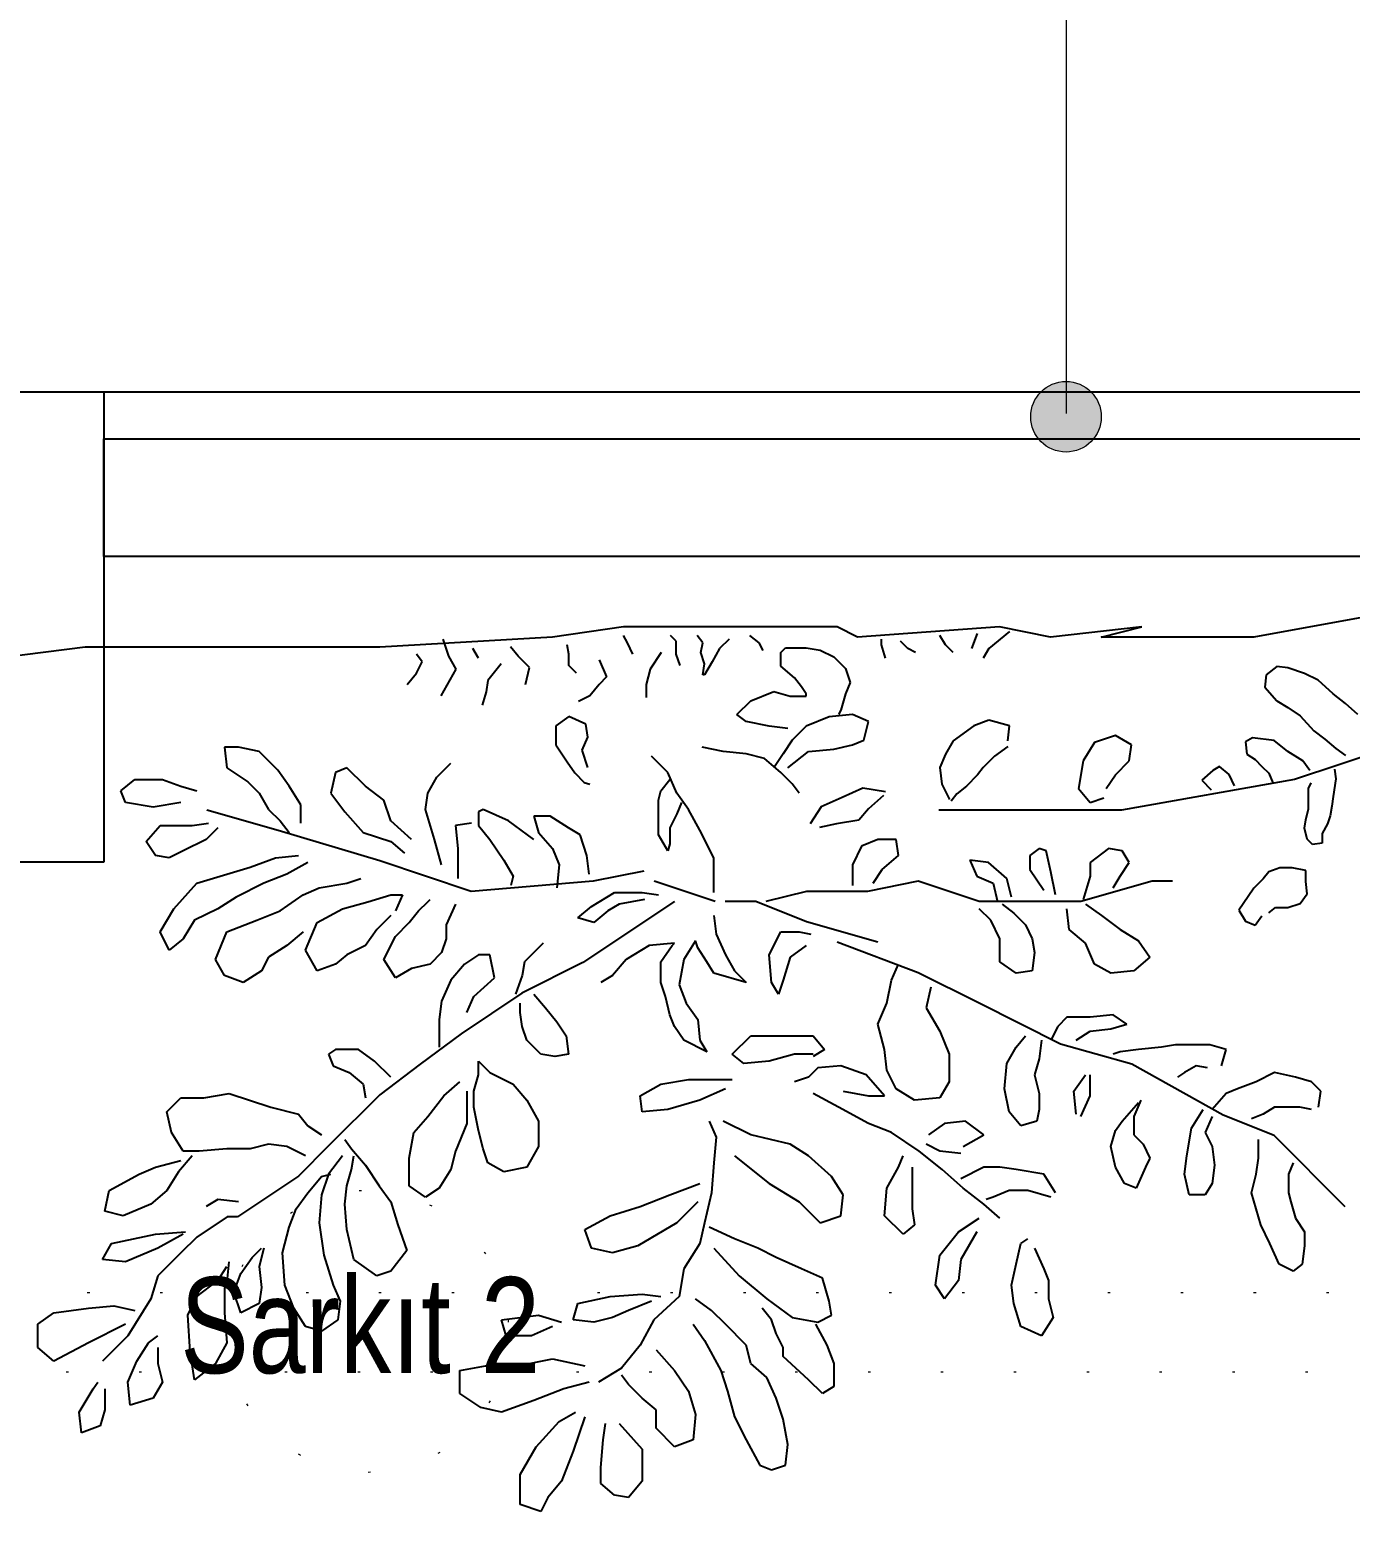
# Model space of a CAD drawing. Header units: millimetres. Extents: x 7687 to 15428, y -715 to 4028.
# Drawn here: x 8349.8 to 8406, y 1043.5 to 1106.5 of the extents above; entities that cross this region are included whole.
import ezdxf

# ---------------------------------------------------------------- set-up
doc = ezdxf.new("R2010")
doc.units = ezdxf.units.MM
for name, pattern in [('14.022_CEKIRDEKLER_SAFTLAR_+51.00$0$ACAD_ISO07W100', [3, 0, -3]), ('ACAD_ISO07W100', [3, 0, -3]), ('CONTINUA', [0])]:
    doc.linetypes.add(name, pattern=pattern)
doc.layers.add('0-MOBIL', color=3, linetype='CONTINUA')
doc.layers.add('YAZI', color=121, linetype='Continuous')
doc.layers.add('Sarkıt Ayd.', color=50, linetype='ACAD_ISO07W100', lineweight=0)
doc.layers.add('yazı', color=7, linetype='Continuous', lineweight=20)
doc.styles.add('OTEL AKSARAY', font='', dxfattribs={"width": 0.8})
doc.styles.get('OTEL AKSARAY').set_extended_font_data('FrankRuehl')

# ---------------------------------------------------------------- blocks, each defined once
blk = doc.blocks.new('fdgfff')
at = {"color": 67, "true_color": 0x727430}
for p, q in [((50514.3169, 5721.0105), (50514.3235, 5721.0237)), ((50514.3235, 5721.0237), (50514.3432, 5721.0171)), ((50514.227, 5720.9951), (50514.2402, 5721.0105)), ((50514.2402, 5721.0105), (50514.2533, 5721.0083)), ((50514.3038, 5720.9951), (50514.3169, 5721.0105)), ((50514.3432, 5721.0171), (50514.3432, 5720.9885)), ((50514.227, 5720.9644), (50514.227, 5720.9951)), ((50514.2533, 5721.0083), (50514.2665, 5720.9973)), ((50514.2665, 5720.9973), (50514.2665, 5720.982)), ((50514.2928, 5720.9666), (50514.3038, 5720.9951)), ((50514.1042, 5720.9842), (50514.091, 5720.9798)), ((50514.1152, 5720.9798), (50514.1042, 5720.9842)), ((50514.2665, 5720.982), (50514.2643, 5720.9556)), ((50514.3432, 5720.9885), (50514.3279, 5720.9622)), ((50514.091, 5720.9798), (50514.0888, 5720.96)), ((50514.1283, 5720.9556), (50514.1152, 5720.9798)), ((50514.0888, 5720.96), (50514.0932, 5720.9359)), ((50514.1393, 5720.9337), (50514.1283, 5720.9556)), ((50514.1766, 5720.9315), (50514.1788, 5720.9556)), ((50514.1788, 5720.9556), (50514.1963, 5720.9622)), ((50514.1963, 5720.9622), (50514.2138, 5720.9447)), ((50514.2489, 5720.9403), (50514.227, 5720.9644)), ((50514.2643, 5720.9556), (50514.2621, 5720.9403)), ((50514.2818, 5720.9337), (50514.2928, 5720.9666)), ((50514.3279, 5720.9622), (50514.306, 5720.9381)), ((50514.2138, 5720.9447), (50514.2138, 5720.9271)), ((50514.738, 5720.9271), (50514.7424, 5720.9425)), ((50514.7424, 5720.9425), (50514.7599, 5720.949)), ((50514.7599, 5720.949), (50514.7621, 5720.9293)), ((50514.0932, 5720.9359), (50514.0998, 5720.9161)), ((50514.1459, 5720.9095), (50514.1393, 5720.9337)), ((50514.1831, 5720.9095), (50514.1766, 5720.9315)), ((50514.2138, 5720.9271), (50514.227, 5720.9161)), ((50514.306, 5720.9381), (50514.2906, 5720.9293)), ((50514.3301, 5720.9183), (50514.3608, 5720.9293)), ((50514.3608, 5720.9293), (50514.3805, 5720.9249)), ((50514.3805, 5720.9249), (50514.4003, 5720.9117)), ((50514.738, 5720.9073), (50514.738, 5720.9271)), ((50514.7621, 5720.9293), (50514.749, 5720.9073)), ((50514.045, 5720.9051), (50514.0559, 5720.9117)), ((50514.0559, 5720.9117), (50514.0691, 5720.8986)), ((50514.0998, 5720.9161), (50514.1086, 5720.8964)), ((50514.227, 5720.9161), (50514.2402, 5720.903)), ((50514.3016, 5720.9073), (50514.3301, 5720.9183)), ((50514.4003, 5720.9117), (50514.4003, 5720.8898)), ((50514.6832, 5720.9008), (50514.692, 5720.9161)), ((50514.692, 5720.9161), (50514.7139, 5720.9227)), ((50514.7139, 5720.9227), (50514.7161, 5720.9008)), ((50514.045, 5720.8832), (50514.045, 5720.9051)), ((50514.0691, 5720.8986), (50514.0932, 5720.8766)), ((50514.1524, 5720.8898), (50514.1459, 5720.9095)), ((50514.1963, 5720.8898), (50514.1831, 5720.9095)), ((50514.2402, 5720.903), (50514.2467, 5720.8942)), ((50514.2467, 5720.8876), (50514.2687, 5720.9008)), ((50514.2774, 5720.9008), (50514.3016, 5720.9073)), ((50514.6327, 5720.8832), (50514.6525, 5720.8986)), ((50514.6525, 5720.8986), (50514.6569, 5720.8722)), ((50514.6876, 5720.8832), (50514.6832, 5720.9008)), ((50514.7161, 5720.9008), (50514.7073, 5720.881)), ((50514.749, 5720.9073), (50514.7446, 5720.9008)), ((50514.0516, 5720.8656), (50514.045, 5720.8832)), ((50514.1086, 5720.8964), (50514.1239, 5720.8832)), ((50514.1239, 5720.8832), (50514.1283, 5720.8656)), ((50514.1678, 5720.8613), (50514.1524, 5720.8898)), ((50514.2138, 5720.87), (50514.1963, 5720.8898)), ((50514.2292, 5720.8656), (50514.2467, 5720.8876)), ((50514.3125, 5720.8788), (50514.2818, 5720.8854)), ((50514.3454, 5720.8854), (50514.3125, 5720.8788)), ((50514.3761, 5720.8854), (50514.3454, 5720.8854)), ((50514.4003, 5720.8898), (50514.3761, 5720.8854)), ((50514.6218, 5720.8635), (50514.6327, 5720.8832)), ((50514.6876, 5720.8678), (50514.6876, 5720.8832)), ((50514.0932, 5720.8766), (50514.0932, 5720.8678)), ((50514.6569, 5720.8722), (50514.6591, 5720.8371)), ((50514.7073, 5720.881), (50514.6963, 5720.8635)), ((50514.7161, 5720.8569), (50514.7402, 5720.881)), ((50514.7534, 5720.8635), (50514.7863, 5720.881)), ((50514.7863, 5720.881), (50514.8016, 5720.8678)), ((50513.8366, 5720.8393), (50513.8476, 5720.8569)), ((50513.8476, 5720.8569), (50513.8673, 5720.8481)), ((50514.0625, 5720.8459), (50514.0516, 5720.8656)), ((50514.0932, 5720.8678), (50514.0998, 5720.8547)), ((50514.0998, 5720.8547), (50514.1042, 5720.8415)), ((50514.1283, 5720.8656), (50514.1481, 5720.8459)), ((50514.1788, 5720.8459), (50514.1678, 5720.8613)), ((50514.216, 5720.8415), (50514.2292, 5720.8656)), ((50514.3125, 5720.8481), (50514.3323, 5720.8569)), ((50514.3323, 5720.8569), (50514.3564, 5720.8569)), ((50514.3564, 5720.8569), (50514.3608, 5720.8415)), ((50514.624, 5720.8349), (50514.6218, 5720.8635)), ((50514.6963, 5720.8635), (50514.6876, 5720.8569)), ((50514.6941, 5720.8218), (50514.7161, 5720.8569)), ((50514.7183, 5720.8459), (50514.7534, 5720.8635)), ((50514.8016, 5720.8678), (50514.8016, 5720.8459)), ((50513.8673, 5720.8481), (50513.8739, 5720.8261)), ((50514.0603, 5720.8437), (50514.0472, 5720.8371)), ((50514.0845, 5720.8393), (50514.0603, 5720.8437)), ((50514.1042, 5720.8415), (50514.113, 5720.8305)), ((50514.1481, 5720.8459), (50514.1612, 5720.8327)), ((50514.1919, 5720.8196), (50514.216, 5720.8415)), ((50514.2555, 5720.8393), (50514.2731, 5720.8437)), ((50514.2731, 5720.8437), (50514.2928, 5720.8415)), ((50514.2928, 5720.8415), (50514.2884, 5720.8261)), ((50514.3257, 5720.8371), (50514.3038, 5720.8437)), ((50514.3608, 5720.8415), (50514.3257, 5720.8371)), ((50514.5143, 5720.8239), (50514.5165, 5720.8415)), ((50514.5165, 5720.8415), (50514.5319, 5720.8525)), ((50514.5319, 5720.8525), (50514.5472, 5720.8481)), ((50514.5472, 5720.8481), (50514.5582, 5720.8305)), ((50514.8016, 5720.8459), (50514.7863, 5720.8349)), ((50513.841, 5720.8218), (50513.8366, 5720.8393)), ((50513.8739, 5720.8261), (50513.8761, 5720.8086)), ((50514.0472, 5720.8371), (50514.0494, 5720.8239)), ((50514.1086, 5720.8218), (50514.0845, 5720.8393)), ((50514.1612, 5720.8327), (50514.1766, 5720.8218)), ((50514.2182, 5720.8239), (50514.2402, 5720.8327)), ((50514.2402, 5720.8327), (50514.2555, 5720.8393)), ((50514.2884, 5720.8261), (50514.2577, 5720.8196)), ((50514.5582, 5720.8305), (50514.5669, 5720.8086)), ((50514.5889, 5720.8108), (50514.5911, 5720.8261)), ((50514.5911, 5720.8261), (50514.6086, 5720.8349)), ((50514.6086, 5720.8349), (50514.6152, 5720.8152)), ((50514.624, 5720.8108), (50514.624, 5720.8349)), ((50514.6591, 5720.8371), (50514.6503, 5720.8196)), ((50514.7292, 5720.8283), (50514.7095, 5720.8327)), ((50514.7534, 5720.8305), (50514.7292, 5720.8283)), ((50514.7863, 5720.8349), (50514.7534, 5720.8305)), ((50513.841, 5720.8042), (50513.841, 5720.8218)), ((50513.9265, 5720.8042), (50513.9397, 5720.8218)), ((50513.9397, 5720.8218), (50513.9485, 5720.8086)), ((50514.0494, 5720.8239), (50514.0559, 5720.802)), ((50514.1349, 5720.7998), (50514.1086, 5720.8218)), ((50514.1875, 5720.7932), (50514.1919, 5720.8196)), ((50514.227, 5720.8174), (50514.2095, 5720.8196)), ((50514.2577, 5720.8196), (50514.227, 5720.8174)), ((50514.5209, 5720.8086), (50514.5143, 5720.8239)), ((50514.6152, 5720.8152), (50514.6086, 5720.7976)), ((50514.6503, 5720.8196), (50514.6305, 5720.8042)), ((50514.6876, 5720.7998), (50514.6941, 5720.8218)), ((50513.8454, 5720.7932), (50513.841, 5720.8042)), ((50513.8761, 5720.8086), (50513.8717, 5720.7888)), ((50513.9244, 5720.7844), (50513.9265, 5720.8042)), ((50513.9485, 5720.8086), (50513.9441, 5720.7801)), ((50514.0559, 5720.802), (50514.0757, 5720.7932)), ((50514.159, 5720.7735), (50514.1349, 5720.7998)), ((50514.4661, 5720.7954), (50514.4792, 5720.7998)), ((50514.4792, 5720.7998), (50514.5012, 5720.7844)), ((50514.5297, 5720.7801), (50514.5209, 5720.8086)), ((50514.5669, 5720.8086), (50514.5691, 5720.7779)), ((50514.5911, 5720.791), (50514.5889, 5720.8108)), ((50514.6218, 5720.8086), (50514.6196, 5720.7866)), ((50514.6305, 5720.8042), (50514.6218, 5720.791)), ((50514.6656, 5720.7779), (50514.6876, 5720.7998)), ((50513.5976, 5720.7713), (50513.5998, 5720.7888)), ((50513.5998, 5720.7888), (50513.6085, 5720.7954)), ((50513.6085, 5720.7954), (50513.6217, 5720.7888)), ((50513.6217, 5720.7888), (50513.6305, 5720.7691)), ((50513.8542, 5720.7735), (50513.8454, 5720.7932)), ((50513.8717, 5720.7888), (50513.8673, 5720.7691)), ((50513.909, 5720.7581), (50513.9244, 5720.7844)), ((50514.0757, 5720.7932), (50514.0998, 5720.7823)), ((50514.1722, 5720.7691), (50514.1875, 5720.7932)), ((50514.4507, 5720.7757), (50514.4661, 5720.7954)), ((50514.5012, 5720.7844), (50514.5077, 5720.7559)), ((50514.5867, 5720.7735), (50514.5911, 5720.791)), ((50514.6086, 5720.7976), (50514.5977, 5720.7823)), ((50514.6876, 5720.7735), (50514.7183, 5720.7866)), ((50514.7183, 5720.7866), (50514.7402, 5720.7844)), ((50514.7402, 5720.7844), (50514.7314, 5720.7691)), ((50513.5976, 5720.7581), (50513.5976, 5720.7713)), ((50513.9441, 5720.7801), (50513.9265, 5720.7581)), ((50514.0998, 5720.7823), (50514.1173, 5720.7735)), ((50514.1173, 5720.7735), (50514.1393, 5720.7647)), ((50514.1941, 5720.7493), (50514.2314, 5720.7713)), ((50514.2314, 5720.7713), (50514.2555, 5720.7779)), ((50514.2555, 5720.7779), (50514.2753, 5720.7735)), ((50514.2753, 5720.7735), (50514.2818, 5720.7559)), ((50514.4595, 5720.7515), (50514.4507, 5720.7757)), ((50514.534, 5720.7493), (50514.5297, 5720.7801)), ((50514.5691, 5720.7779), (50514.5626, 5720.7537)), ((50514.5977, 5720.7823), (50514.5889, 5720.7735)), ((50514.6504, 5720.7631), (50514.6656, 5720.7779)), ((50514.6634, 5720.7603), (50514.6876, 5720.7735)), ((50513.6063, 5720.7449), (50513.5976, 5720.7581)), ((50513.6305, 5720.7691), (50513.6392, 5720.7515)), ((50513.8673, 5720.7691), (50513.8607, 5720.7647)), ((50513.9265, 5720.7581), (50513.9068, 5720.7449)), ((50513.9682, 5720.7515), (50513.9792, 5720.7603)), ((50513.9792, 5720.7603), (50513.9967, 5720.7428)), ((50514.1393, 5720.7647), (50514.1634, 5720.7537)), ((50514.1678, 5720.7493), (50514.1722, 5720.7691)), ((50514.2818, 5720.7559), (50514.2577, 5720.7428)), ((50514.5077, 5720.7559), (50514.5099, 5720.7318)), ((50514.6215, 5720.7438), (50514.6504, 5720.7631)), ((50514.6898, 5720.7603), (50514.6613, 5720.7581)), ((50514.7314, 5720.7691), (50514.6898, 5720.7603)), ((50513.6107, 5720.7296), (50513.6063, 5720.7449)), ((50513.6392, 5720.7515), (50513.6436, 5720.7362)), ((50513.8871, 5720.7449), (50513.9024, 5720.7318)), ((50513.9704, 5720.7362), (50513.9682, 5720.7515)), ((50513.9967, 5720.7428), (50513.9945, 5720.7164)), ((50514.0384, 5720.7428), (50514.0362, 5720.723)), ((50514.0581, 5720.7493), (50514.0384, 5720.7428)), ((50514.0779, 5720.7296), (50514.0581, 5720.7493)), ((50514.1612, 5720.7208), (50514.1678, 5720.7493)), ((50514.1744, 5720.7296), (50514.1941, 5720.7493)), ((50514.2577, 5720.7428), (50514.2292, 5720.734)), ((50514.4661, 5720.7296), (50514.4595, 5720.7515)), ((50514.5319, 5720.723), (50514.534, 5720.7493)), ((50514.5539, 5720.7051), (50514.6118, 5720.7438)), ((50514.5626, 5720.7537), (50514.556, 5720.7362)), ((50514.6118, 5720.7438), (50514.6215, 5720.7438)), ((50514.6941, 5720.7318), (50514.7205, 5720.7428)), ((50514.7205, 5720.7428), (50514.738, 5720.7384)), ((50513.559, 5720.7341), (50513.6266, 5720.6665)), ((50513.6129, 5720.7208), (50513.6107, 5720.7296)), ((50513.6436, 5720.7362), (50513.648, 5720.7208)), ((50513.9024, 5720.7318), (50513.9222, 5720.7164)), ((50513.9704, 5720.7186), (50513.9704, 5720.7362)), ((50514.1064, 5720.712), (50514.0779, 5720.7296)), ((50514.2292, 5720.734), (50514.2007, 5720.723)), ((50514.477, 5720.7142), (50514.4661, 5720.7296)), ((50514.5099, 5720.7318), (50514.5077, 5720.7142)), ((50514.556, 5720.7362), (50514.545, 5720.7208)), ((50514.6108, 5720.7296), (50514.6305, 5720.7274)), ((50514.6305, 5720.7274), (50514.6415, 5720.734)), ((50514.6788, 5720.7186), (50514.6941, 5720.7318)), ((50514.738, 5720.7384), (50514.7336, 5720.7186)), ((50513.6129, 5720.7032), (50513.6129, 5720.7208)), ((50513.648, 5720.7208), (50513.6436, 5720.7032)), ((50513.6853, 5720.712), (50513.6919, 5720.723)), ((50513.6919, 5720.723), (50513.7072, 5720.723)), ((50513.7072, 5720.723), (50513.7116, 5720.7032)), ((50513.7489, 5720.6967), (50513.7577, 5720.7164)), ((50513.7577, 5720.7164), (50513.7686, 5720.712)), ((50513.8344, 5720.7208), (50513.8454, 5720.7032)), ((50513.8388, 5720.7252), (50513.8607, 5720.7186)), ((50513.8607, 5720.7186), (50513.8783, 5720.7186)), ((50513.8783, 5720.7186), (50513.8936, 5720.7252)), ((50513.8936, 5720.7252), (50513.9002, 5720.7274)), ((50513.9222, 5720.7164), (50513.9419, 5720.6989)), ((50513.9704, 5720.6967), (50513.9704, 5720.7186)), ((50513.9945, 5720.7164), (50513.9836, 5720.6967)), ((50514.0362, 5720.723), (50514.0472, 5720.7054)), ((50514.159, 5720.6923), (50514.1612, 5720.7208)), ((50514.2007, 5720.723), (50514.1722, 5720.712)), ((50514.409, 5720.6989), (50514.42, 5720.7164)), ((50514.42, 5720.7164), (50514.4332, 5720.7252)), ((50514.4332, 5720.7252), (50514.4485, 5720.7142)), ((50514.4485, 5720.7142), (50514.4485, 5720.6879)), ((50514.4902, 5720.6945), (50514.477, 5720.7142)), ((50514.5077, 5720.7142), (50514.5033, 5720.6989)), ((50514.5253, 5720.7032), (50514.5319, 5720.723)), ((50514.545, 5720.7208), (50514.5319, 5720.7054)), ((50514.6678, 5720.7011), (50514.6788, 5720.7186)), ((50514.7336, 5720.7186), (50514.7051, 5720.7032)), ((50513.6085, 5720.6923), (50513.6129, 5720.7032)), ((50513.6436, 5720.7032), (50513.6414, 5720.6879)), ((50513.6831, 5720.6945), (50513.6853, 5720.712)), ((50513.7116, 5720.7032), (50513.7094, 5720.6857)), ((50513.7686, 5720.712), (50513.7774, 5720.6967)), ((50513.8454, 5720.7032), (50513.8717, 5720.6989)), ((50513.9024, 5720.6967), (50513.9244, 5720.7076)), ((50514.0472, 5720.7054), (50514.0691, 5720.6857)), ((50514.1393, 5720.6857), (50514.1064, 5720.712)), ((50514.3367, 5720.6967), (50514.3586, 5720.7011)), ((50514.3586, 5720.7011), (50514.3739, 5720.6923)), ((50514.5121, 5720.6857), (50514.5253, 5720.7032)), ((50514.5319, 5720.7054), (50514.5231, 5720.7032)), ((50514.5249, 5720.6761), (50514.5539, 5720.7051)), ((50514.6547, 5720.6857), (50514.6678, 5720.7011)), ((50514.7051, 5720.7032), (50514.6898, 5720.6967)), ((50513.6414, 5720.6879), (50513.6414, 5720.6703)), ((50513.6853, 5720.6769), (50513.6831, 5720.6945)), ((50513.7094, 5720.6857), (50513.705, 5720.6594)), ((50513.7445, 5720.6879), (50513.7489, 5720.6967)), ((50513.7511, 5720.6747), (50513.7445, 5720.6879)), ((50513.7774, 5720.6967), (50513.7818, 5720.6769)), ((50513.8717, 5720.6989), (50513.8871, 5720.6967)), ((50513.8871, 5720.6967), (50513.9024, 5720.6967)), ((50513.9419, 5720.6989), (50513.9638, 5720.6813)), ((50513.9836, 5720.6967), (50513.9792, 5720.6857)), ((50514.0691, 5720.6857), (50514.0866, 5720.6747)), ((50514.1568, 5720.6681), (50514.159, 5720.6923)), ((50514.3257, 5720.6769), (50514.3367, 5720.6967)), ((50514.3739, 5720.6923), (50514.3783, 5720.6791)), ((50514.4047, 5720.6813), (50514.409, 5720.6989)), ((50514.4485, 5720.6879), (50514.4441, 5720.6637)), ((50514.5033, 5720.6791), (50514.4902, 5720.6945)), ((50514.5033, 5720.6989), (50514.5012, 5720.6857)), ((50514.5472, 5720.6857), (50514.5648, 5720.6769)), ((50514.6898, 5720.6967), (50514.6656, 5720.6901)), ((50513.6919, 5720.6637), (50513.6853, 5720.6769)), ((50513.7599, 5720.6659), (50513.7511, 5720.6747)), ((50513.7818, 5720.6769), (50513.7774, 5720.6616)), ((50513.9222, 5720.6769), (50513.9024, 5720.6659)), ((50513.9244, 5720.6835), (50513.9441, 5720.6813)), ((50513.9441, 5720.6813), (50513.9572, 5720.6747)), ((50513.9638, 5720.6813), (50513.9901, 5720.6637)), ((50514.0866, 5720.6747), (50514.1239, 5720.6659)), ((50514.3257, 5720.6528), (50514.3257, 5720.6769)), ((50514.3783, 5720.6791), (50514.3827, 5720.6616)), ((50514.3937, 5720.655), (50514.4047, 5720.6813)), ((50514.4766, 5720.6278), (50514.5249, 5720.6761)), ((50514.5099, 5720.6703), (50514.5033, 5720.6791)), ((50514.5648, 5720.6769), (50514.5823, 5720.6747)), ((50514.5823, 5720.6747), (50514.5998, 5720.6791)), ((50514.5998, 5720.6791), (50514.6218, 5720.6791)), ((50514.6218, 5720.6791), (50514.6481, 5720.6813)), ((50514.6481, 5720.6813), (50514.6634, 5720.6813)), ((50514.6634, 5720.6813), (50514.6744, 5720.6637)), ((50513.6266, 5720.6665), (50513.6749, 5720.6471)), ((50513.6853, 5720.6484), (50513.6919, 5720.6637)), ((50513.705, 5720.6594), (50513.6941, 5720.6418)), ((50513.7599, 5720.6484), (50513.7599, 5720.6659)), ((50513.7774, 5720.6616), (50513.7708, 5720.6528)), ((50513.852, 5720.6528), (50513.8673, 5720.6572)), ((50513.8673, 5720.6572), (50513.8783, 5720.644)), ((50513.9024, 5720.6659), (50513.92, 5720.6528)), ((50513.9397, 5720.655), (50513.9551, 5720.6659)), ((50513.9901, 5720.6637), (50514.0121, 5720.655)), ((50514.1239, 5720.6659), (50514.1502, 5720.6528)), ((50514.1634, 5720.6528), (50514.1568, 5720.6681)), ((50514.3827, 5720.6616), (50514.3849, 5720.6506)), ((50514.4441, 5720.6637), (50514.431, 5720.6484)), ((50514.545, 5720.6572), (50514.5319, 5720.6659)), ((50514.5538, 5720.6462), (50514.545, 5720.6572)), ((50514.6744, 5720.6637), (50514.6788, 5720.644)), ((50513.6261, 5720.6396), (50513.637, 5720.6462)), ((50513.637, 5720.6462), (50513.648, 5720.6506)), ((50513.6749, 5720.6471), (50513.7618, 5720.5988)), ((50513.7533, 5720.633), (50513.7599, 5720.6484)), ((50513.7708, 5720.6528), (50513.7555, 5720.6352)), ((50513.8103, 5720.6484), (50513.8015, 5720.6286)), ((50513.8147, 5720.6462), (50513.8169, 5720.6242)), ((50513.8498, 5720.6418), (50513.852, 5720.6528)), ((50513.8783, 5720.644), (50513.8827, 5720.622)), ((50513.92, 5720.6528), (50513.9397, 5720.655)), ((50514.0121, 5720.655), (50514.0406, 5720.6396)), ((50514.2029, 5720.6418), (50514.227, 5720.644)), ((50514.227, 5720.644), (50514.2292, 5720.6286)), ((50514.3367, 5720.633), (50514.3257, 5720.6528)), ((50514.3849, 5720.6506), (50514.3871, 5720.6396)), ((50514.3937, 5720.6374), (50514.3937, 5720.655)), ((50514.431, 5720.6484), (50514.4156, 5720.6286)), ((50514.5801, 5720.6396), (50514.5538, 5720.6462)), ((50514.6788, 5720.644), (50514.6656, 5720.6308)), ((50513.5844, 5720.6396), (50513.5822, 5720.6242)), ((50513.591, 5720.6418), (50513.602, 5720.6396)), ((50513.602, 5720.6396), (50513.6151, 5720.6396)), ((50513.6151, 5720.6396), (50513.6261, 5720.6396)), ((50513.6721, 5720.6264), (50513.6853, 5720.6418)), ((50513.8498, 5720.6264), (50513.8498, 5720.6418)), ((50513.9353, 5720.6155), (50513.9441, 5720.6308)), ((50513.9441, 5720.6308), (50513.9682, 5720.633)), ((50513.9682, 5720.633), (50513.9858, 5720.622)), ((50514.0406, 5720.6396), (50514.0647, 5720.6264)), ((50514.1481, 5720.622), (50514.1722, 5720.633)), ((50514.1722, 5720.633), (50514.2029, 5720.6418)), ((50514.3498, 5720.6177), (50514.3367, 5720.633)), ((50514.3871, 5720.6396), (50514.3871, 5720.6242)), ((50514.3937, 5720.6242), (50514.3937, 5720.6374)), ((50514.4924, 5720.6177), (50514.4902, 5720.6308)), ((50514.6196, 5720.6264), (50514.5801, 5720.6396)), ((50514.6437, 5720.6308), (50514.6196, 5720.6264)), ((50514.6656, 5720.6308), (50514.6437, 5720.6308)), ((50513.5822, 5720.6242), (50513.591, 5720.6155)), ((50513.591, 5720.6155), (50513.6063, 5720.6111)), ((50513.6261, 5720.6067), (50513.6436, 5720.6155)), ((50513.6436, 5720.6155), (50513.6612, 5720.622)), ((50513.6612, 5720.622), (50513.6721, 5720.6264)), ((50513.8015, 5720.6286), (50513.8015, 5720.6089)), ((50513.8169, 5720.6242), (50513.8059, 5720.6089)), ((50513.8542, 5720.6089), (50513.8498, 5720.6264)), ((50513.8827, 5720.622), (50513.8805, 5720.5979)), ((50513.9353, 5720.5891), (50513.9353, 5720.6155)), ((50513.9858, 5720.622), (50513.9945, 5720.6045)), ((50513.9967, 5720.6286), (50514.0143, 5720.6089)), ((50514.0121, 5720.6286), (50513.9967, 5720.6286)), ((50514.0362, 5720.6242), (50514.0121, 5720.6286)), ((50514.0691, 5720.6111), (50514.0823, 5720.6155)), ((50514.2095, 5720.6177), (50514.1831, 5720.6133)), ((50514.2292, 5720.6286), (50514.2095, 5720.6177)), ((50514.3718, 5720.6067), (50514.3498, 5720.6177)), ((50514.3871, 5720.6242), (50514.3827, 5720.6089)), ((50514.4156, 5720.6286), (50514.4003, 5720.6155)), ((50514.438, 5720.5988), (50514.4766, 5720.6278)), ((50514.5055, 5720.6067), (50514.4924, 5720.6177)), ((50513.6063, 5720.6111), (50513.6261, 5720.6067)), ((50513.6897, 5720.6023), (50513.7006, 5720.6001)), ((50513.7006, 5720.6001), (50513.7116, 5720.6067)), ((50513.7116, 5720.6067), (50513.7182, 5720.6111)), ((50513.8498, 5720.5935), (50513.8542, 5720.6089)), ((50513.9945, 5720.6045), (50513.9967, 5720.5847)), ((50514.0143, 5720.6089), (50514.0384, 5720.6001)), ((50514.0384, 5720.6001), (50514.0603, 5720.6023)), ((50514.0603, 5720.6023), (50514.0691, 5720.6111)), ((50514.1612, 5720.6133), (50514.1415, 5720.6133)), ((50514.1831, 5720.6133), (50514.1612, 5720.6133)), ((50514.3827, 5720.5957), (50514.3718, 5720.6067)), ((50514.3827, 5720.6089), (50514.3827, 5720.5957)), ((50514.4661, 5720.6111), (50514.4814, 5720.5957)), ((50514.5209, 5720.6001), (50514.5055, 5720.6067)), ((50513.6765, 5720.6001), (50513.6721, 5720.5847)), ((50513.7555, 5720.5847), (50513.773, 5720.5869)), ((50513.7618, 5720.5988), (50513.8294, 5720.5795)), ((50513.773, 5720.5869), (50513.7796, 5720.5891)), ((50513.8476, 5720.576), (50513.8498, 5720.5935)), ((50513.8805, 5720.5979), (50513.8717, 5720.5825)), ((50513.9441, 5720.5672), (50513.9353, 5720.5891)), ((50514.0537, 5720.5847), (50514.0647, 5720.5913)), ((50514.0647, 5720.5891), (50514.0823, 5720.5891)), ((50514.0823, 5720.5891), (50514.1064, 5720.5957)), ((50514.1064, 5720.5957), (50514.1305, 5720.5979)), ((50514.1415, 5720.5891), (50514.1239, 5720.5716)), ((50514.1305, 5720.5979), (50514.1415, 5720.5891)), ((50514.1656, 5720.5869), (50514.1875, 5720.576)), ((50514.1722, 5720.576), (50514.1656, 5720.5869)), ((50514.2972, 5720.5891), (50514.3103, 5720.5913)), ((50514.2994, 5720.5716), (50514.2972, 5720.5891)), ((50514.3103, 5720.5913), (50514.3235, 5720.5891)), ((50514.3235, 5720.5891), (50514.3367, 5720.576)), ((50514.3993, 5720.5698), (50514.438, 5720.5988)), ((50514.4814, 5720.5957), (50514.4968, 5720.5847)), ((50514.5187, 5720.5847), (50514.5253, 5720.5891)), ((50514.5253, 5720.5891), (50514.5209, 5720.6001)), ((50513.6721, 5720.5847), (50513.6875, 5720.5804)), ((50513.6875, 5720.5804), (50513.7028, 5720.5804)), ((50513.7028, 5720.5804), (50513.7204, 5720.5804)), ((50513.7204, 5720.5804), (50513.7335, 5720.5825)), ((50513.7335, 5720.5825), (50513.7555, 5720.5847)), ((50513.8147, 5720.576), (50513.8015, 5720.5672)), ((50513.8294, 5720.5795), (50513.9067, 5720.5408)), ((50513.8322, 5720.5628), (50513.8388, 5720.576)), ((50513.8717, 5720.5825), (50513.8629, 5720.5716)), ((50513.9967, 5720.5847), (50514.0033, 5720.5606)), ((50514.0647, 5720.5716), (50514.0537, 5720.5847)), ((50514.1744, 5720.5562), (50514.1722, 5720.576)), ((50514.1875, 5720.576), (50514.1963, 5720.5628)), ((50514.3367, 5720.576), (50514.3411, 5720.5628)), ((50514.42, 5720.5716), (50514.42, 5720.5825)), ((50514.4968, 5720.5847), (50514.5187, 5720.5847)), ((50513.7818, 5720.565), (50513.7664, 5720.5606)), ((50513.7664, 5720.5606), (50513.7796, 5720.5518)), ((50513.8015, 5720.5672), (50513.7818, 5720.565)), ((50513.8235, 5720.554), (50513.8322, 5720.5628)), ((50513.9572, 5720.5452), (50513.9441, 5720.5672)), ((50514.0033, 5720.5606), (50513.9945, 5720.5408)), ((50514.0932, 5720.5716), (50514.0647, 5720.5716)), ((50514.1239, 5720.5716), (50514.0932, 5720.5716)), ((50514.1963, 5720.5628), (50514.2007, 5720.5518)), ((50514.3082, 5720.5584), (50514.2994, 5720.5716)), ((50514.3411, 5720.5628), (50514.3432, 5720.5496)), ((50514.3414, 5720.5311), (50514.3993, 5720.5698)), ((50514.42, 5720.5562), (50514.42, 5720.5716)), ((50513.7796, 5720.5518), (50513.8015, 5720.554)), ((50513.8015, 5720.554), (50513.8235, 5720.554)), ((50513.9529, 5720.5255), (50513.9572, 5720.5452)), ((50514.1853, 5720.5408), (50514.1744, 5720.5562)), ((50514.2007, 5720.5518), (50514.2051, 5720.5343)), ((50514.3191, 5720.5452), (50514.3082, 5720.5584)), ((50514.3301, 5720.5321), (50514.3191, 5720.5452)), ((50514.3432, 5720.5496), (50514.3432, 5720.5408)), ((50514.3937, 5720.5496), (50514.3871, 5720.5343)), ((50514.4178, 5720.5387), (50514.42, 5720.5562)), ((50513.9067, 5720.5408), (50513.9647, 5720.5118)), ((50513.9945, 5720.5408), (50513.9901, 5720.5189)), ((50514.0932, 5720.5189), (50514.0976, 5720.5321)), ((50514.0976, 5720.5321), (50514.1042, 5720.5211)), ((50514.1919, 5720.5233), (50514.1853, 5720.5408)), ((50514.2051, 5720.5343), (50514.2095, 5720.5211)), ((50514.2834, 5720.5021), (50514.3414, 5720.5311)), ((50514.3411, 5720.5145), (50514.3476, 5720.5321)), ((50514.3871, 5720.5343), (50514.3674, 5720.5167)), ((50514.409, 5720.5189), (50514.4178, 5720.5387)), ((50513.9901, 5720.5189), (50513.9836, 5720.5035)), ((50514.0866, 5720.497), (50514.0932, 5720.5189)), ((50514.1042, 5720.5211), (50514.1064, 5720.4948)), ((50514.1283, 5720.5211), (50514.159, 5720.5123)), ((50514.1393, 5720.5101), (50514.1283, 5720.5211)), ((50514.1875, 5720.4992), (50514.1919, 5720.5233)), ((50514.2095, 5720.5211), (50514.2095, 5720.5013)), ((50514.2555, 5720.5145), (50514.2665, 5720.5211)), ((50514.3674, 5720.5167), (50514.3718, 5720.4948)), ((50514.3959, 5720.5035), (50514.409, 5720.5189)), ((50514.4463, 5720.5079), (50514.4617, 5720.5167)), ((50514.4617, 5720.5167), (50514.4726, 5720.4992)), ((50514.5889, 5720.5101), (50514.6064, 5720.5211)), ((50514.6064, 5720.5211), (50514.624, 5720.5145)), ((50513.7445, 5720.497), (50513.7599, 5720.5101)), ((50513.7599, 5720.5101), (50513.7818, 5720.5123)), ((50513.7818, 5720.5123), (50513.7971, 5720.5035)), ((50513.7971, 5720.5035), (50513.8059, 5720.4838)), ((50513.8542, 5720.4926), (50513.8564, 5720.5101)), ((50513.8564, 5720.5101), (50513.8717, 5720.5123)), ((50513.8717, 5720.5123), (50513.8871, 5720.5013)), ((50513.9647, 5720.5118), (50514.0419, 5720.4828)), ((50514.1481, 5720.4948), (50514.1393, 5720.5101)), ((50514.159, 5720.5123), (50514.1656, 5720.5013)), ((50514.1965, 5720.4441), (50514.2834, 5720.5021)), ((50514.2424, 5720.4992), (50514.2555, 5720.5145)), ((50514.3389, 5720.5013), (50514.3411, 5720.5145)), ((50514.3827, 5720.4948), (50514.3959, 5720.5035)), ((50514.4178, 5720.4926), (50514.4288, 5720.5035)), ((50514.4288, 5720.5035), (50514.4463, 5720.5079)), ((50514.5077, 5720.4948), (50514.5187, 5720.5035)), ((50514.5187, 5720.5035), (50514.5362, 5720.5101)), ((50514.5362, 5720.5101), (50514.5472, 5720.4904)), ((50514.5823, 5720.497), (50514.5889, 5720.5101)), ((50514.624, 5720.5145), (50514.6327, 5720.4992)), ((50513.7555, 5720.4816), (50513.7445, 5720.497)), ((50513.8564, 5720.4794), (50513.8542, 5720.4926)), ((50513.8871, 5720.5013), (50513.8871, 5720.4794)), ((50514.0713, 5720.486), (50514.0866, 5720.497)), ((50514.1064, 5720.4948), (50514.0954, 5720.4728)), ((50514.1568, 5720.475), (50514.1481, 5720.4948)), ((50514.1656, 5720.5013), (50514.1744, 5720.4882)), ((50514.1744, 5720.4882), (50514.1766, 5720.4816)), ((50514.1766, 5720.4816), (50514.1875, 5720.4992)), ((50514.2095, 5720.5013), (50514.1985, 5720.486)), ((50514.2204, 5720.486), (50514.2424, 5720.4992)), ((50514.3213, 5720.4838), (50514.3389, 5720.5013)), ((50514.3718, 5720.4948), (50514.3827, 5720.4948)), ((50514.4134, 5720.4794), (50514.4178, 5720.4926)), ((50514.4726, 5720.4992), (50514.4617, 5720.4772)), ((50514.4902, 5720.486), (50514.5077, 5720.4948)), ((50514.5472, 5720.4904), (50514.5362, 5720.464)), ((50514.5648, 5720.486), (50514.5823, 5720.497)), ((50514.6327, 5720.4992), (50514.6218, 5720.4728)), ((50514.6634, 5720.4794), (50514.6766, 5720.4904)), ((50514.6766, 5720.4904), (50514.6854, 5720.4728)), ((50513.773, 5720.4706), (50513.7555, 5720.4816)), ((50513.8059, 5720.4838), (50513.8213, 5720.4706)), ((50513.8629, 5720.4662), (50513.8564, 5720.4794)), ((50513.8871, 5720.4794), (50513.8958, 5720.4618)), ((50514.0033, 5720.4828), (50514.0709, 5720.4635)), ((50514.0779, 5720.4728), (50514.0669, 5720.475)), ((50514.159, 5720.4575), (50514.1568, 5720.475)), ((50514.1963, 5720.4838), (50514.2204, 5720.486)), ((50514.1985, 5720.486), (50514.1963, 5720.4838)), ((50514.4134, 5720.4662), (50514.4134, 5720.4794)), ((50514.4617, 5720.4772), (50514.4485, 5720.464)), ((50514.4792, 5720.4706), (50514.4902, 5720.486)), ((50514.5494, 5720.4728), (50514.5648, 5720.486)), ((50514.6525, 5720.4618), (50514.6634, 5720.4794)), ((50513.6446, 5720.4667), (50513.6381, 5720.4576)), ((50513.6537, 5720.4628), (50513.6446, 5720.4667)), ((50513.6602, 5720.4524), (50513.6537, 5720.4628)), ((50513.7906, 5720.4575), (50513.773, 5720.4706)), ((50513.8213, 5720.4706), (50513.8235, 5720.4509)), ((50513.8739, 5720.4553), (50513.8629, 5720.4662)), ((50513.8958, 5720.4618), (50513.9068, 5720.4509)), ((50514.0709, 5720.4635), (50514.1192, 5720.4441)), ((50514.0954, 5720.4728), (50514.0779, 5720.4728)), ((50514.2599, 5720.4531), (50514.2731, 5720.464)), ((50514.2731, 5720.464), (50514.2884, 5720.4597)), ((50514.4047, 5720.4465), (50514.4134, 5720.4662)), ((50514.4485, 5720.464), (50514.4397, 5720.4531)), ((50514.4661, 5720.4575), (50514.4792, 5720.4706)), ((50514.5362, 5720.464), (50514.5121, 5720.4509)), ((50514.5933, 5720.4618), (50514.5713, 5720.4531)), ((50514.6218, 5720.4728), (50514.5933, 5720.4618)), ((50514.6305, 5720.4509), (50514.6525, 5720.4618)), ((50514.6854, 5720.4728), (50514.6722, 5720.4509)), ((50513.6017, 5720.4459), (50513.5952, 5720.4368)), ((50513.6134, 5720.4498), (50513.6017, 5720.4459)), ((50513.6251, 5720.4498), (50513.6134, 5720.4498)), ((50513.6316, 5720.455), (50513.6251, 5720.4498)), ((50513.6511, 5720.4394), (50513.6602, 5720.4524)), ((50513.8059, 5720.4465), (50513.7906, 5720.4575)), ((50513.8849, 5720.4465), (50513.8739, 5720.4553)), ((50514.2248, 5720.4421), (50514.2489, 5720.4465)), ((50514.2489, 5720.4465), (50514.2599, 5720.4531)), ((50514.2753, 5720.4487), (50514.2533, 5720.4355)), ((50514.2884, 5720.4597), (50514.2753, 5720.4487)), ((50514.4397, 5720.4531), (50514.431, 5720.4443)), ((50514.4551, 5720.4377), (50514.4617, 5720.4531)), ((50514.5121, 5720.4509), (50514.488, 5720.4443)), ((50514.5713, 5720.4531), (50514.5494, 5720.4377)), ((50514.613, 5720.4399), (50514.6305, 5720.4509)), ((50514.6722, 5720.4509), (50514.6503, 5720.4267)), ((50513.5952, 5720.4368), (50513.5965, 5720.425)), ((50513.6459, 5720.4315), (50513.6511, 5720.4394)), ((50513.7425, 5720.4248), (50513.8101, 5720.4441)), ((50513.8015, 5720.4201), (50513.8081, 5720.4421)), ((50513.8101, 5720.4441), (50513.8391, 5720.4441)), ((50513.8344, 5720.4377), (50513.8388, 5720.4158)), ((50513.8391, 5720.4441), (50513.897, 5720.4441)), ((50513.8586, 5720.4136), (50513.8454, 5720.4333)), ((50513.8761, 5720.4399), (50513.8805, 5720.4223)), ((50513.8936, 5720.4267), (50513.8893, 5720.4443)), ((50513.897, 5720.4441), (50513.9067, 5720.4441)), ((50513.9067, 5720.4441), (50513.9647, 5720.4248)), ((50513.9647, 5720.4248), (50514.013, 5720.4345)), ((50514.013, 5720.4345), (50514.0709, 5720.4345)), ((50514.0709, 5720.4345), (50514.1095, 5720.4441)), ((50514.1192, 5720.4441), (50514.1482, 5720.4441)), ((50514.1578, 5720.4441), (50514.2158, 5720.4248)), ((50514.159, 5720.4355), (50514.159, 5720.4026)), ((50514.227, 5720.4355), (50514.2117, 5720.4377)), ((50514.2533, 5720.4355), (50514.227, 5720.4355)), ((50514.2737, 5720.4248), (50514.3897, 5720.4345)), ((50514.3897, 5720.4345), (50514.4766, 5720.4055)), ((50514.431, 5720.4443), (50514.4288, 5720.4421)), ((50514.4661, 5720.4377), (50514.4551, 5720.4377)), ((50514.488, 5720.4443), (50514.4661, 5720.4377)), ((50514.5494, 5720.4377), (50514.534, 5720.4311)), ((50514.5867, 5720.4267), (50514.613, 5720.4399)), ((50513.5965, 5720.425), (50513.5965, 5720.4146)), ((50513.6316, 5720.4159), (50513.6368, 5720.4224)), ((50513.6368, 5720.4224), (50513.6459, 5720.4315)), ((50513.7232, 5720.4248), (50513.7425, 5720.4248)), ((50513.773, 5720.4201), (50513.7642, 5720.407)), ((50513.7796, 5720.4311), (50513.773, 5720.4201)), ((50513.8015, 5720.407), (50513.8015, 5720.4201)), ((50513.8805, 5720.4223), (50513.898, 5720.407)), ((50513.909, 5720.4201), (50513.8936, 5720.4267)), ((50513.9156, 5720.4048), (50513.909, 5720.4201)), ((50514.0077, 5720.4267), (50513.9989, 5720.4136)), ((50514.0274, 5720.4092), (50514.0274, 5720.4289)), ((50514.2255, 5720.4152), (50514.2737, 5720.4248)), ((50514.2774, 5720.418), (50514.2796, 5720.4004)), ((50514.306, 5720.4092), (50514.3082, 5720.4311)), ((50514.3498, 5720.4201), (50514.352, 5720.4289)), ((50514.3586, 5720.4048), (50514.3498, 5720.4201)), ((50514.4025, 5720.4092), (50514.4025, 5720.4223)), ((50514.5077, 5720.4267), (50514.4946, 5720.4223)), ((50514.534, 5720.4311), (50514.5077, 5720.4267)), ((50514.545, 5720.407), (50514.5648, 5720.418)), ((50514.5648, 5720.418), (50514.5867, 5720.4267)), ((50514.6218, 5720.418), (50514.5998, 5720.4114)), ((50514.6503, 5720.4267), (50514.6218, 5720.418)), ((50513.5965, 5720.4146), (50513.6095, 5720.412)), ((50513.6095, 5720.412), (50513.6212, 5720.412)), ((50513.6212, 5720.412), (50513.6316, 5720.4159)), ((50513.7642, 5720.407), (50513.7708, 5720.396)), ((50513.784, 5720.3938), (50513.8015, 5720.407)), ((50513.8388, 5720.4158), (50513.8432, 5720.396)), ((50513.8586, 5720.4004), (50513.8586, 5720.4136)), ((50513.898, 5720.407), (50513.9156, 5720.4048)), ((50513.9989, 5720.4136), (50513.9836, 5720.4004)), ((50514.0187, 5720.3916), (50514.0274, 5720.4092)), ((50514.3125, 5720.3938), (50514.306, 5720.4092)), ((50514.3718, 5720.385), (50514.3586, 5720.4048)), ((50514.4025, 5720.3938), (50514.4025, 5720.4092)), ((50514.4178, 5720.4092), (50514.4244, 5720.385)), ((50514.4766, 5720.4055), (50514.5732, 5720.3765)), ((50514.5998, 5720.4114), (50514.5757, 5720.4026)), ((50513.5809, 5720.3886), (50513.59, 5720.3899)), ((50513.59, 5720.3899), (50513.5952, 5720.3847)), ((50513.7708, 5720.396), (50513.784, 5720.3938)), ((50513.8432, 5720.396), (50513.8498, 5720.3938)), ((50513.8498, 5720.3938), (50513.8586, 5720.4004)), ((50513.9836, 5720.4004), (50513.9858, 5720.385)), ((50514.0033, 5720.385), (50514.0187, 5720.3916)), ((50514.159, 5720.4026), (50514.1722, 5720.3763)), ((50514.2007, 5720.3894), (50514.2029, 5720.396)), ((50514.2029, 5720.396), (50514.2117, 5720.3806)), ((50514.2796, 5720.4004), (50514.2862, 5720.3806)), ((50514.3257, 5720.3785), (50514.3125, 5720.3938)), ((50514.4047, 5720.3719), (50514.4025, 5720.3938)), ((50514.4661, 5720.3872), (50514.4529, 5720.3982)), ((50514.5757, 5720.4026), (50514.5538, 5720.4004)), ((50514.6415, 5720.385), (50514.6634, 5720.396)), ((50514.6634, 5720.396), (50514.6766, 5720.4026)), ((50514.6766, 5720.4026), (50514.6898, 5720.4004)), ((50514.6898, 5720.4004), (50514.6985, 5720.3872)), ((50513.5757, 5720.3704), (50513.5809, 5720.3795)), ((50513.5809, 5720.3795), (50513.5809, 5720.3886)), ((50513.5952, 5720.3847), (50513.5978, 5720.3743)), ((50513.9858, 5720.385), (50514.0033, 5720.385)), ((50514.1722, 5720.3763), (50514.1831, 5720.3565)), ((50514.2007, 5720.3828), (50514.2007, 5720.3894)), ((50514.2007, 5720.3741), (50514.2007, 5720.3828)), ((50514.2117, 5720.3806), (50514.2117, 5720.3697)), ((50514.2862, 5720.3806), (50514.2972, 5720.3741)), ((50514.3301, 5720.3631), (50514.3257, 5720.3785)), ((50514.3301, 5720.385), (50514.3542, 5720.3675)), ((50514.3827, 5720.3719), (50514.3718, 5720.385)), ((50514.4244, 5720.385), (50514.4332, 5720.3565)), ((50514.4463, 5720.385), (50514.4661, 5720.3675)), ((50514.4924, 5720.3785), (50514.4661, 5720.3872)), ((50514.5099, 5720.3587), (50514.4924, 5720.3785)), ((50514.5713, 5720.3675), (50514.5626, 5720.3785)), ((50514.5732, 5720.3765), (50514.6408, 5720.3572)), ((50514.6305, 5720.3741), (50514.6415, 5720.385)), ((50514.6985, 5720.3872), (50514.6854, 5720.3719)), ((50513.5718, 5720.3535), (50513.5731, 5720.3626)), ((50513.5731, 5720.3626), (50513.5757, 5720.3704)), ((50513.5965, 5720.3665), (50513.5939, 5720.3561)), ((50513.5978, 5720.3743), (50513.5965, 5720.3665)), ((50514.0121, 5720.356), (50514.0211, 5720.3667)), ((50514.0211, 5720.3667), (50514.0425, 5720.3703)), ((50514.0425, 5720.3703), (50514.0586, 5720.3739)), ((50514.0569, 5720.3542), (50514.0676, 5720.3703)), ((50514.1941, 5720.3609), (50514.2007, 5720.3741)), ((50514.2117, 5720.3697), (50514.2117, 5720.3477)), ((50514.2972, 5720.3741), (50514.3147, 5720.3631)), ((50514.3147, 5720.3631), (50514.3301, 5720.3631)), ((50514.3542, 5720.3675), (50514.3783, 5720.3565)), ((50514.3827, 5720.3587), (50514.3827, 5720.3719)), ((50514.3893, 5720.3697), (50514.4047, 5720.3719)), ((50514.4661, 5720.3675), (50514.4726, 5720.3477)), ((50514.5516, 5720.3697), (50514.5516, 5720.3521)), ((50514.5823, 5720.3565), (50514.5713, 5720.3675)), ((50514.6547, 5720.3719), (50514.6393, 5720.3697)), ((50514.6854, 5720.3719), (50514.6547, 5720.3719)), ((50513.5705, 5720.3444), (50513.5718, 5720.3535)), ((50513.5939, 5720.3561), (50513.5939, 5720.3457)), ((50513.6073, 5720.3282), (50513.7715, 5720.3572)), ((50513.7715, 5720.3572), (50513.8777, 5720.3572)), ((50513.8015, 5720.3499), (50513.7884, 5720.3455)), ((50513.8125, 5720.3368), (50513.8015, 5720.3499)), ((50513.8777, 5720.3572), (50513.9453, 5720.3572)), ((50513.928, 5720.3416), (50513.9334, 5720.3488)), ((50513.9978, 5720.3434), (50514.0121, 5720.356)), ((50514.0372, 5720.3452), (50514.0569, 5720.3542)), ((50514.1831, 5720.3565), (50514.1941, 5720.3411)), ((50514.1897, 5720.3499), (50514.1941, 5720.3609)), ((50514.2117, 5720.3477), (50514.2095, 5720.3389)), ((50514.3783, 5720.3565), (50514.3827, 5720.3587)), ((50514.4332, 5720.3565), (50514.431, 5720.3411)), ((50514.4726, 5720.3477), (50514.4902, 5720.3346)), ((50514.5231, 5720.3411), (50514.5099, 5720.3587)), ((50514.5516, 5720.3521), (50514.5626, 5720.3346)), ((50514.5911, 5720.3411), (50514.5823, 5720.3565)), ((50514.6656, 5720.3499), (50514.692, 5720.3543)), ((50514.692, 5720.3543), (50514.7183, 5720.3499)), ((50514.7183, 5720.3499), (50514.7227, 5720.3389)), ((50513.5679, 5720.3274), (50513.5705, 5720.3444)), ((50513.5939, 5720.3366), (50513.5913, 5720.3314)), ((50513.5939, 5720.3457), (50513.5939, 5720.3366)), ((50513.6641, 5720.334), (50513.6693, 5720.3235)), ((50513.6953, 5720.3287), (50513.6862, 5720.3379)), ((50513.7862, 5720.3368), (50513.7774, 5720.3236)), ((50513.8081, 5720.3104), (50513.8125, 5720.3368)), ((50513.9083, 5720.3237), (50513.919, 5720.3345)), ((50513.919, 5720.3345), (50513.928, 5720.3416)), ((50513.9405, 5720.3363), (50513.9351, 5720.347)), ((50513.9423, 5720.3327), (50513.9405, 5720.3363)), ((50513.996, 5720.3399), (50514.0175, 5720.3363)), ((50514.0175, 5720.3363), (50514.0372, 5720.3452)), ((50514.0779, 5720.3411), (50514.0845, 5720.3324)), ((50514.1941, 5720.3411), (50514.2029, 5720.3214)), ((50514.2095, 5720.3389), (50514.2007, 5720.328)), ((50514.431, 5720.3411), (50514.4222, 5720.3258)), ((50514.4902, 5720.3346), (50514.5077, 5720.317)), ((50514.5187, 5720.3214), (50514.5231, 5720.3411)), ((50514.5626, 5720.3346), (50514.5735, 5720.3192)), ((50514.602, 5720.3302), (50514.5911, 5720.3411)), ((50514.6656, 5720.3346), (50514.6503, 5720.3389)), ((50514.6832, 5720.328), (50514.6656, 5720.3346)), ((50514.7227, 5720.3389), (50514.7095, 5720.328)), ((50513.5203, 5720.2992), (50513.6073, 5720.3282)), ((50513.5692, 5720.3183), (50513.5679, 5720.3274)), ((50513.5926, 5720.3196), (50513.5991, 5720.3105)), ((50513.6316, 5720.3222), (50513.6277, 5720.3314)), ((50513.6381, 5720.3157), (50513.6316, 5720.3222)), ((50513.6693, 5720.3235), (50513.6784, 5720.3157)), ((50513.6784, 5720.3157), (50513.6849, 5720.3196)), ((50513.6849, 5720.3196), (50513.6953, 5720.3287)), ((50513.7774, 5720.3236), (50513.7642, 5720.3104)), ((50513.9029, 5720.3166), (50513.9083, 5720.3237)), ((50513.9441, 5720.3166), (50513.9423, 5720.3327)), ((50514.0845, 5720.3324), (50514.0954, 5720.3214)), ((50514.0954, 5720.3214), (50514.1108, 5720.3082)), ((50514.2029, 5720.3214), (50514.2182, 5720.306)), ((50514.2824, 5720.3309), (50514.277, 5720.3327)), ((50514.2913, 5720.3219), (50514.2824, 5720.3309)), ((50514.2985, 5720.3112), (50514.2913, 5720.3219)), ((50514.4222, 5720.3258), (50514.409, 5720.3126)), ((50514.5077, 5720.317), (50514.5187, 5720.3214)), ((50514.5735, 5720.3192), (50514.5911, 5720.3016)), ((50514.6218, 5720.317), (50514.602, 5720.3302)), ((50514.7095, 5720.328), (50514.6832, 5720.328)), ((50513.5679, 5720.2988), (50513.5588, 5720.3053)), ((50513.5991, 5720.3105), (50513.6134, 5720.3014)), ((50513.6446, 5720.3092), (50513.6381, 5720.3157)), ((50513.6524, 5720.304), (50513.6446, 5720.3092)), ((50513.7642, 5720.3104), (50513.7621, 5720.2951)), ((50513.7971, 5720.2929), (50513.8081, 5720.3104)), ((50513.8797, 5720.2969), (50513.8922, 5720.3058)), ((50513.8922, 5720.3058), (50513.9029, 5720.3166)), ((50513.9387, 5720.304), (50513.9441, 5720.3166)), ((50514.0888, 5720.317), (50514.0691, 5720.3016)), ((50514.0932, 5720.3038), (50514.102, 5720.317)), ((50514.1108, 5720.3082), (50514.1283, 5720.3038)), ((50514.2788, 5720.3166), (50514.2842, 5720.3004)), ((50514.3092, 5720.2951), (50514.2985, 5720.3112)), ((50514.624, 5720.2973), (50514.6218, 5720.317)), ((50513.5783, 5720.2897), (50513.5679, 5720.2988)), ((50513.6134, 5720.3014), (50513.6264, 5720.291)), ((50513.6264, 5720.291), (50513.6472, 5720.2884)), ((50513.6472, 5720.2884), (50513.6537, 5720.2923)), ((50513.6537, 5720.2923), (50513.6524, 5720.304)), ((50513.7621, 5720.2951), (50513.7774, 5720.2863)), ((50513.7774, 5720.2863), (50513.7971, 5720.2929)), ((50513.8797, 5720.2915), (50513.8779, 5720.2772)), ((50513.9119, 5720.2772), (50513.9316, 5720.2915)), ((50513.9316, 5720.2915), (50513.9387, 5720.304)), ((50514.0274, 5720.2951), (50514.0165, 5720.2907)), ((50514.045, 5720.2994), (50514.0274, 5720.2951)), ((50514.0691, 5720.3016), (50514.045, 5720.2994)), ((50514.0845, 5720.2907), (50514.0932, 5720.3038)), ((50514.1283, 5720.3038), (50514.1502, 5720.3016)), ((50514.1502, 5720.3016), (50514.17, 5720.2973)), ((50514.2842, 5720.3004), (50514.2788, 5720.2879)), ((50514.3092, 5720.2772), (50514.3092, 5720.2951)), ((50514.5911, 5720.3016), (50514.6108, 5720.2973)), ((50514.6108, 5720.2973), (50514.624, 5720.2973)), ((50513.5887, 5720.2819), (50513.5783, 5720.2897)), ((50513.6017, 5720.2676), (50513.5887, 5720.2819)), ((50513.8779, 5720.2772), (50513.8976, 5720.2718)), ((50513.8976, 5720.2718), (50513.9119, 5720.2772)), ((50514.0165, 5720.2907), (50514.0121, 5720.2731)), ((50514.0494, 5720.2687), (50514.0713, 5720.2775)), ((50514.0713, 5720.2775), (50514.0845, 5720.2907)), ((50514.0888, 5720.2797), (50514.1064, 5720.2775)), ((50514.1064, 5720.2775), (50514.1283, 5720.2731)), ((50514.2788, 5720.2879), (50514.2806, 5720.2754)), ((50514.2967, 5720.2682), (50514.3092, 5720.2772)), ((50513.5471, 5720.2663), (50513.5588, 5720.2559)), ((50513.6134, 5720.2598), (50513.6017, 5720.2676)), ((50514.0121, 5720.2731), (50514.0274, 5720.2665)), ((50514.0274, 5720.2665), (50514.0494, 5720.2687)), ((50514.0384, 5720.2621), (50514.0406, 5720.2665)), ((50514.1371, 5720.2665), (50514.1239, 5720.2534)), ((50514.1283, 5720.2731), (50514.1371, 5720.2665)), ((50514.2806, 5720.2754), (50514.2967, 5720.2682)), ((50513.5588, 5720.2559), (50513.5705, 5720.2468)), ((50513.6238, 5720.2533), (50513.6134, 5720.2598)), ((50513.6355, 5720.2403), (50513.6238, 5720.2533)), ((50514.034, 5720.2468), (50514.0384, 5720.2621)), ((50514.0713, 5720.249), (50514.0713, 5720.2468)), ((50514.0866, 5720.249), (50514.0713, 5720.249)), ((50514.102, 5720.2446), (50514.0866, 5720.249)), ((50514.1239, 5720.2534), (50514.102, 5720.2446)), ((50514.2233, 5720.2378), (50514.2233, 5720.2503)), ((50514.277, 5720.2485), (50514.2878, 5720.2539)), ((50514.3755, 5720.2449), (50514.3791, 5720.2575)), ((50513.5705, 5720.2468), (50513.5848, 5720.2338)), ((50513.6342, 5720.2286), (50513.6355, 5720.2403)), ((50514.0296, 5720.2358), (50514.034, 5720.2468)), ((50514.034, 5720.2226), (50514.0296, 5720.2358)), ((50514.0713, 5720.2468), (50514.0757, 5720.2402)), ((50514.0757, 5720.2402), (50514.0823, 5720.2314)), ((50514.2197, 5720.2234), (50514.2233, 5720.2378)), ((50514.2609, 5720.2306), (50514.2681, 5720.2378)), ((50514.2681, 5720.2378), (50514.277, 5720.2485)), ((50514.3379, 5720.2378), (50514.3343, 5720.2216)), ((50514.3737, 5720.2342), (50514.3755, 5720.2449)), ((50514.4041, 5720.2234), (50514.4184, 5720.2485)), ((50514.4506, 5720.2378), (50514.4417, 5720.227)), ((50513.5848, 5720.2338), (50513.5978, 5720.2273)), ((50513.5978, 5720.2273), (50513.6134, 5720.222)), ((50513.6134, 5720.222), (50513.6238, 5720.2207)), ((50513.6238, 5720.2207), (50513.6342, 5720.2286)), ((50514.045, 5720.2117), (50514.034, 5720.2226)), ((50514.0823, 5720.2314), (50514.0954, 5720.2204)), ((50514.1607, 5720.2163), (50514.1678, 5720.2288)), ((50514.1696, 5720.2288), (50514.1678, 5720.2181)), ((50514.1678, 5720.2288), (50514.1696, 5720.2288)), ((50514.209, 5720.2073), (50514.2197, 5720.2234)), ((50514.2681, 5720.2145), (50514.2609, 5720.2306)), ((50514.2896, 5720.227), (50514.2967, 5720.2198)), ((50514.3343, 5720.2216), (50514.345, 5720.2109)), ((50514.3612, 5720.2181), (50514.3737, 5720.2342)), ((50514.4113, 5720.2109), (50514.4041, 5720.2234)), ((50514.4417, 5720.227), (50514.4363, 5720.2163)), ((50513.8976, 5720.2037), (50513.9029, 5720.2127)), ((50513.9316, 5720.2073), (50513.9387, 5720.2001)), ((50513.9674, 5720.2073), (50513.9745, 5720.2037)), ((50513.996, 5720.2127), (50513.9996, 5720.2001)), ((50514.0581, 5720.2051), (50514.045, 5720.2117)), ((50514.0954, 5720.2073), (50514.091, 5720.2029)), ((50514.0954, 5720.2204), (50514.0954, 5720.2073)), ((50514.1535, 5720.2037), (50514.1607, 5720.2163)), ((50514.1678, 5720.2181), (50514.1714, 5720.2073)), ((50514.1714, 5720.2073), (50514.1696, 5720.1984)), ((50514.1911, 5720.2198), (50514.1947, 5720.2091)), ((50514.1947, 5720.2091), (50514.1947, 5720.1966)), ((50514.2359, 5720.2091), (50514.2412, 5720.1984)), ((50514.2967, 5720.2198), (50514.2967, 5720.2091)), ((50514.2967, 5720.2091), (50514.2985, 5720.2001)), ((50514.345, 5720.2109), (50514.3522, 5720.2019)), ((50514.3826, 5720.2127), (50514.388, 5720.2037)), ((50514.4166, 5720.1948), (50514.4113, 5720.2109)), ((50514.4363, 5720.2163), (50514.4417, 5720.2091)), ((50514.7567, 5720.2025), (50514.834, 5720.2122)), ((50513.5397, 5720.1735), (50513.6459, 5720.1928)), ((50513.6459, 5720.1928), (50513.7135, 5720.1928)), ((50513.7135, 5720.1928), (50513.7908, 5720.1928)), ((50513.7522, 5720.1832), (50513.8391, 5720.1928)), ((50513.7908, 5720.1928), (50513.7522, 5720.1832)), ((50513.8391, 5720.1928), (50513.8874, 5720.1832)), ((50513.8779, 5720.1876), (50513.8976, 5720.2037)), ((50513.8874, 5720.1832), (50514.0226, 5720.1928)), ((50513.9137, 5720.2037), (50513.9083, 5720.1894)), ((50513.9387, 5720.2001), (50513.9441, 5720.1912)), ((50513.9745, 5720.2037), (50513.9817, 5720.1966)), ((50513.9996, 5720.2001), (50513.9996, 5720.1948)), ((50514.0226, 5720.1928), (50514.0419, 5720.1832)), ((50514.0713, 5720.2029), (50514.0581, 5720.2051)), ((50514.091, 5720.2029), (50514.0713, 5720.2029)), ((50514.1123, 5720.2055), (50514.1159, 5720.1984)), ((50514.1159, 5720.1984), (50514.1249, 5720.1912)), ((50514.1446, 5720.1948), (50514.1535, 5720.2037)), ((50514.1696, 5720.1984), (50514.175, 5720.1912)), ((50514.1947, 5720.1966), (50514.2001, 5720.1912)), ((50514.2412, 5720.1984), (50514.2448, 5720.1912)), ((50514.2448, 5720.1832), (50514.3124, 5720.1928)), ((50514.3124, 5720.1928), (50514.4766, 5720.2025)), ((50514.4766, 5720.2025), (50514.5635, 5720.2025)), ((50514.5635, 5720.2025), (50514.6794, 5720.2025)), ((50514.6794, 5720.2025), (50514.7567, 5720.2025)), ((50514.0419, 5720.1832), (50514.1289, 5720.1832)), ((50514.1289, 5720.1832), (50514.2448, 5720.1832))]:
    blk.add_line(p, q, dxfattribs=at)
blk = doc.blocks.new('JNHKIEANHGOIREA')
at = {"layer": 'Sarkıt Ayd.', "linetype": '14.022_CEKIRDEKLER_SAFTLAR_+51.00$0$ACAD_ISO07W100'}
for p, q in [((47620.415, 4394.422), (47830.415, 4394.422)), ((47830.415, 4391.025), (47620.415, 4391.025))]:
    blk.add_line(p, q, dxfattribs=at)
blk.add_circle((47641.635, 4392.77), 6, dxfattribs=at)
at = {"layer": 'Sarkıt Ayd.', "insert": (47633.668, 4395.069), "char_height": 4.08, "attachment_point": 1, "style": 'OTEL AKSARAY'}
blk.add_mtext_dynamic_manual_height_columns('Sark{\\fArial|b0|i0|c162|p34;ıt 2}', width=49.57189, gutter_width=425, heights=[0], dxfattribs=at)

msp = doc.modelspace()

# ---------------------------------------------------------------- hatches: boundary and pattern name
at = {"layer": 'yazı'}
h = msp.add_hatch(color=256, dxfattribs=at)
h.dxf.hatch_style = 1
h.paths.add_polyline_path([(8395.38, 1090.061), (8392.38, 1090.061, 1)])
h.paths.add_polyline_path([(8393.88, 1091.561), (8393.88, 1090.061), (8395.38, 1090.061, 0.414214)])
h.paths.add_polyline_path([(8393.88, 1091.561, 0.414214), (8392.38, 1090.061), (8393.88, 1090.061)])

# ---------------------------------------------------------------- linework, layer by layer
at = {"color": 242, "true_color": 0xcd2027}
msp.add_lwpolyline([(10533.235, 1133.781), (8193.35, 1133.781), (8193.35, 1091.118), (9688.145, 1091.118)], dxfattribs=at)
at = {"layer": '0-MOBIL'}
for points in [[(8352.961, 1071.118), (8342.961, 1071.118), (8342.961, 1091.118), (8352.961, 1091.118)], [(8552.961, 1089.118), (8552.961, 1084.118), (8352.961, 1084.118), (8352.961, 1089.118)]]:
    msp.add_lwpolyline(points, close=True, dxfattribs=at)
at = {"layer": 'yazı'}
msp.add_lwpolyline([(8432.633, 1163.009), (8393.88, 1163.009), (8393.88, 1090.199)], dxfattribs=at)
msp.add_circle((8393.88, 1090.061), 1.5, dxfattribs=at)

# ---------------------------------------------------------------- block references
at = {"layer": '0-MOBIL', "xscale": 44.74403685717806, "yscale": 44.74403685717806, "zscale": 44.74403685717806, "rotation": 179.9999999999999}
msp.add_blockref('fdgfff', (2268586.297, 257025.209), dxfattribs=at)
at = {"layer": 'YAZI'}
msp.add_blockref('JNHKIEANHGOIREA', (-39277.455, -3341.596), dxfattribs=at)

doc.saveas('drawing.dxf')
